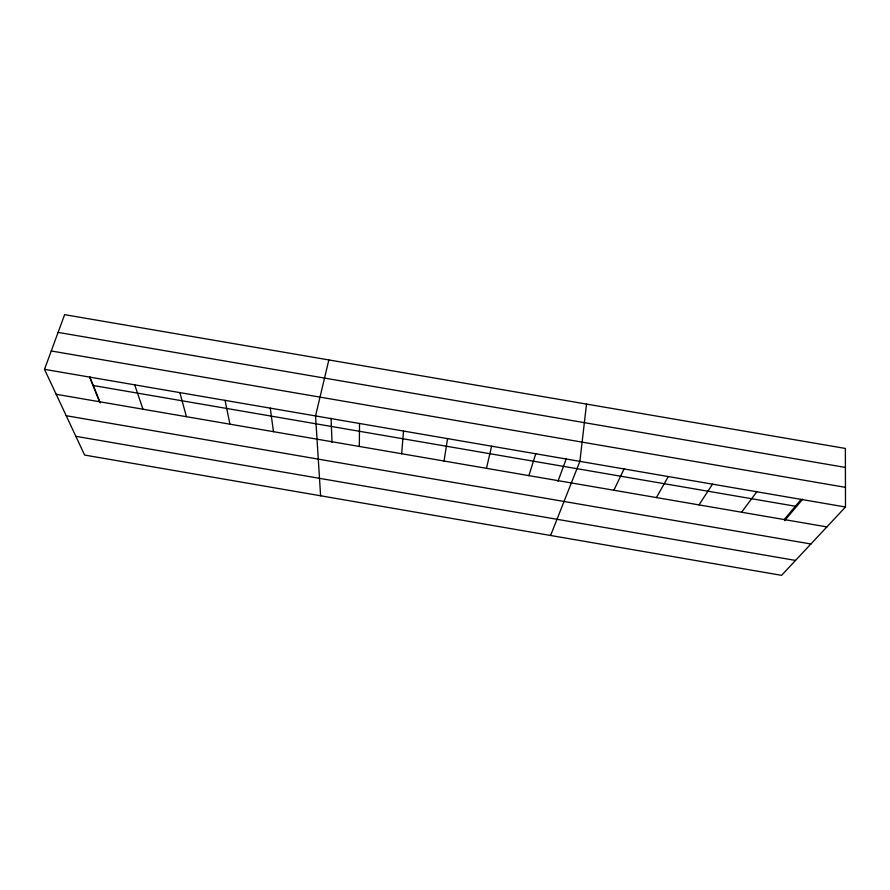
<?xml version="1.0" encoding="UTF-8"?>
<svg xmlns="http://www.w3.org/2000/svg" width="890" height="890" viewBox="0 0 890 890"><rect width="100%" height="100%" fill="white"/><g stroke="black" fill="none" stroke-linecap="round" stroke-linejoin="round"><path stroke-width="1.33" d="M359.326 446.446L359.516 423.484M401.668 453.733L403.515 431.049M586.51 404.082L579.891 461.354L550.61 535.48M444.043 461.031L447.559 438.614M486.452 468.329L491.636 446.19M328.844 359.938L315.55 415.93L320.6 495.786M528.894 475.627L535.747 453.767M44.5 369.339L64.625 314.659L845.366 448.438L845.5 507.011L781.565 575.341L84.617 455.057L44.5 369.339L845.5 507.011M557.952 481.334L566.329 458.684M613.866 490.257L624.068 468.952M656.408 497.577L668.29 476.551M698.973 504.897L712.534 484.16M741.581 512.228L756.823 491.77M784.212 519.56L801.145 499.39M784.58 520.672L802.747 499.079M58.095 332.393L845.411 467.428M51.253 350.983L845.456 487.342M93.272 385.515L796.55 506.443M56.17 394.281L826.888 526.902M66.194 415.708L810.901 543.99M75.85 436.322L795.527 560.422M89.634 376.526L100.303 402.914M89.579 377.093L99.558 401.746M134.702 384.847L142.979 409.222M179.858 392.601L186.444 416.698M225.048 400.367L229.932 424.185M270.282 408.143L273.453 431.672M331.08 418.255L332.003 442.452"/></g></svg>
